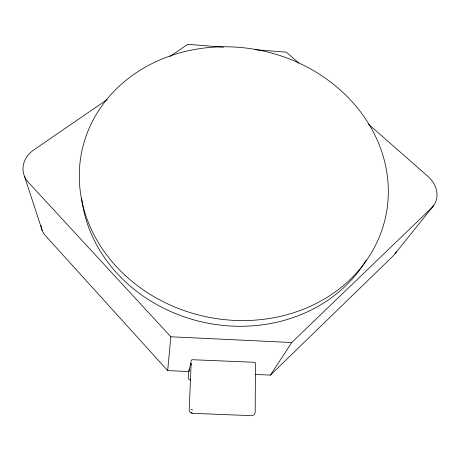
<?xml version="1.0" encoding="UTF-8"?>
<svg xmlns="http://www.w3.org/2000/svg" width="460" height="460" viewBox="0 0 460 460"><rect width="100%" height="100%" fill="white"/><g stroke="black" fill="none" stroke-linecap="round" stroke-linejoin="round"><path stroke-width="0.69" d="M188.502 371.427L188.232 377.355L188.726 379.155L190.509 380.167M40.963 225.429A23.172 20.389 -12.4 0 0 45.684 235.951L167.658 370.605L188.951 371.542L189.048 369.391M167.658 370.605L170.844 336.777L28.445 182.419A26.985 22.885 -9.2 0 1 33.747 149.954L107.174 99.573M188.951 371.542L191.331 360.151L192.274 359.709L253.702 362.267L255.173 362.652L255.461 363.107L255.168 412.459L254.276 414.747L251.953 415.679L191.814 413.287L189.698 411.867L189.181 409.923L191.164 363.429L191.274 364.504M255.081 374.434L270.417 375.107L291.726 342.522L431.555 207.989A25.771 21.258 29.9 0 0 427.886 176.347L368.483 124.217M395.036 253.719L433.763 205.424M270.417 375.107L393.064 256.019A22.253 19.153 32.1 0 0 396.29 251.649M169.947 56.511L187.714 44.321L223.468 47.167M170.844 336.777L291.726 342.522M254.926 49.674L286.39 52.181L298.81 63.083M191.015 409.291L192.59 410.067M191.101 412.367L192.234 413.086M24.449 176.18L42.199 230.431M366.189 260.118A151.995 133.739 12.6 0 1 204.073 322.408A151.995 133.739 12.6 0 1 81.719 198.697M125.051 275.275A155.394 135.918 12.6 0 0 383.249 225.992A155.394 135.918 12.6 0 0 193.114 49.761A155.394 135.918 12.6 0 0 125.051 275.275"/></g></svg>
